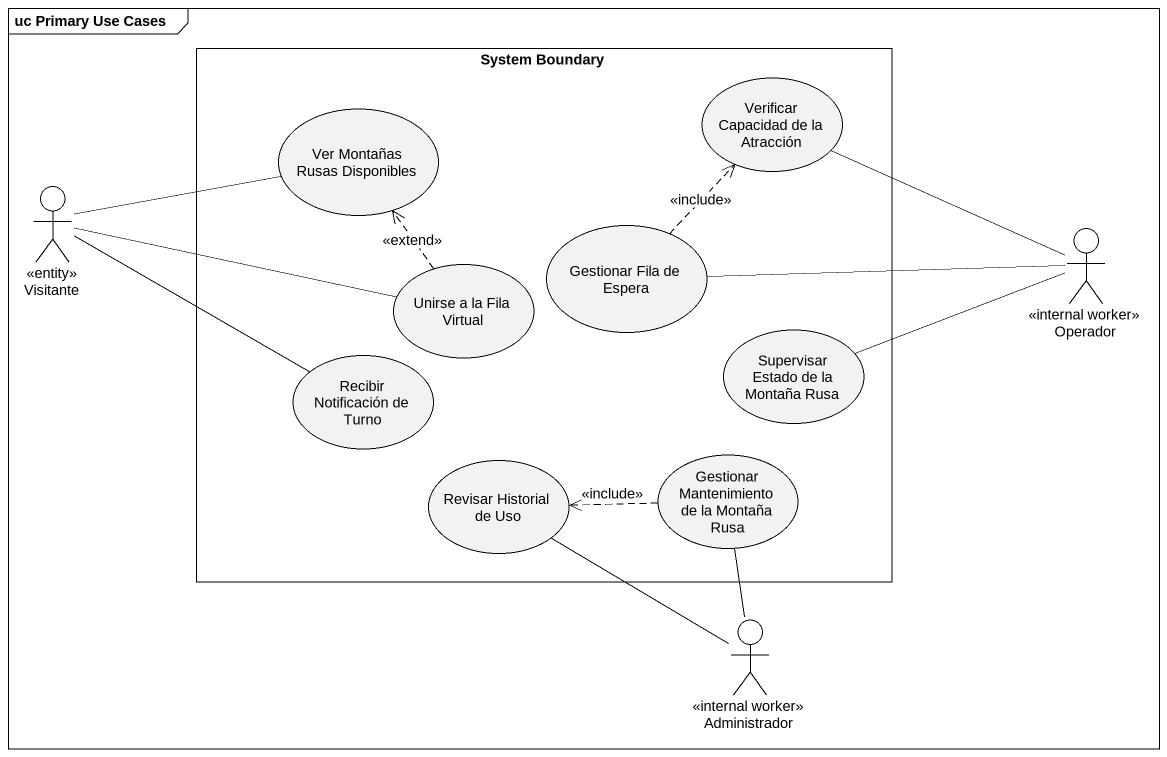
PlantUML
@startuml
mainframe uc Primary Use Cases
rectangle "System Boundary" as System_Boundary {
  usecase "Ver Montañas Rusas Disponibles" as Ver_Montañas_Rusas
  usecase "Verificar Capacidad de la Atracción" as Verificar_Capacidad_de_la
  usecase "Gestionar Fila de Espera" as Gestionar_Fila_de_Espera
  usecase "Unirse a la Fila Virtual" as Unirse_a_la_Fila_Virtual
  usecase "Recibir Notificación de Turno" as Recibir_Notificación_de
  usecase "Supervisar Estado de la Montaña Rusa" as Supervisar_Estado_de_la
  usecase "Revisar Historial de Uso" as Revisar_Historial_de_Uso
  usecase "Gestionar Mantenimiento de la Montaña Rusa" as Gestionar_Mantenimiento_de
}
actor Visitante <<entity>>
actor Operador <<internal worker>>
actor Administrador <<internal worker>>
Visitante -right- Ver_Montañas_Rusas
Visitante -right- Unirse_a_la_Fila_Virtual
Visitante -right- Recibir_Notificación_de
Gestionar_Fila_de_Espera .up.> Verificar_Capacidad_de_la : <<include>>
Operador -up- Verificar_Capacidad_de_la
Operador -left- Gestionar_Fila_de_Espera
Operador -left- Supervisar_Estado_de_la
Unirse_a_la_Fila_Virtual .up.> Ver_Montañas_Rusas : <<extend>>
Gestionar_Mantenimiento_de .left.> Revisar_Historial_de_Uso : <<include>>
Administrador -up- Revisar_Historial_de_Uso
Administrador -up- Gestionar_Mantenimiento_de
@enduml
